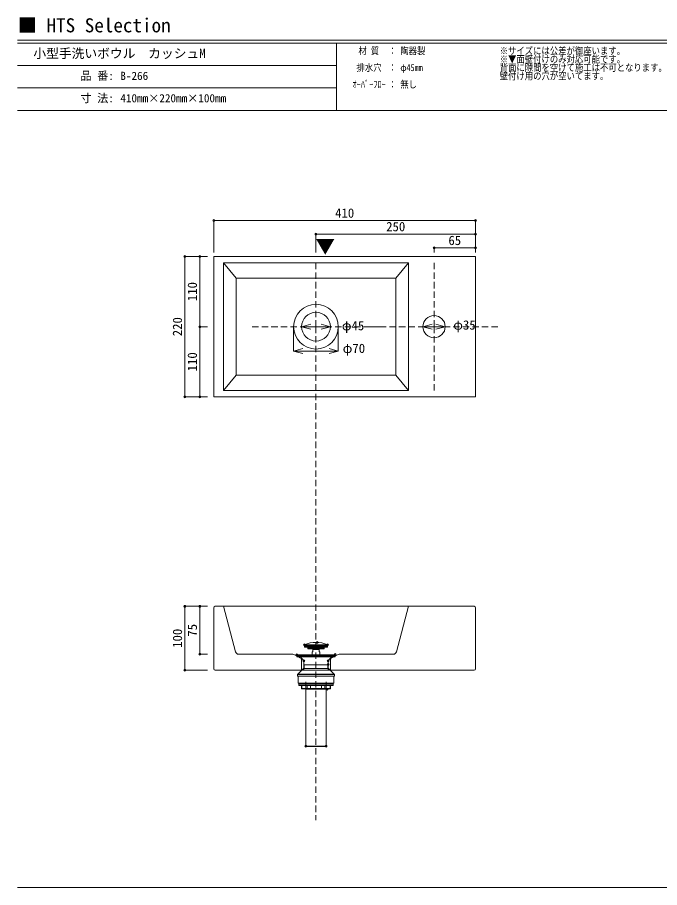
# Model space of a CAD drawing. Units: millimetres, scale not verified. Extents: x -1002 to 1043, y -687 to 676.
# Drawn here: x -1002 to 4, y -687 to 676 of the extents above; entities that cross this region are included whole.
import ezdxf
from ezdxf.enums import TextEntityAlignment as Align

# ---------------------------------------------------------------- set-up
doc = ezdxf.new("R2010")
doc.units = ezdxf.units.MM
doc.header["$LTSCALE"] = 5
doc.header["$PDMODE"] = 32
doc.header["$PDSIZE"] = 3
doc.linetypes.add('DASHED2', pattern=[3, 2, -1])
doc.layers.add('F-0', color=7, linetype='Continuous', lineweight=15)
doc.styles.add('ＭＳ ゴシック', font='')
doc.styles.get('ＭＳ ゴシック').set_extended_font_data('MS Gothic')

msp = doc.modelspace()

# ---------------------------------------------------------------- linework, layer by layer
at = {"layer": 'F-0'}
for p, q in [((1002.034, 640.036), (-1002.086, 640.036)), ((1002.034, 635.036), (-1002.086, 635.036)), ((-502.086, 635.036), (-502.086, 530.036)), ((-502.086, 600.036), (-1002.086, 600.036)), ((-502.086, 565.036), (-1002.086, 565.036)), ((1002.034, 530.036), (-1002.086, 530.036)), ((-284.223, 301.281), (-694.223, 301.281)), ((-694.223, 301.281), (-694.223, 81.281)), ((-284.223, 81.281), (-284.223, 301.281)), ((-679.223, 291.281), (-389.223, 291.281)), ((-679.223, 91.281), (-679.223, 291.281)), ((-679.223, 291.281), (-659.223, 267.281)), ((-409.223, 267.281), (-389.223, 291.281)), ((-389.223, 91.281), (-389.223, 291.281)), ((-659.223, 267.281), (-409.223, 267.281)), ((-659.223, 115.281), (-659.223, 267.281)), ((-409.223, 115.281), (-409.223, 267.281)), ((-569.223, 152.997), (-569.223, 191.281)), ((-556.723, 191.281), (-542.234, 195.164)), ((-556.723, 191.281), (-511.723, 191.281)), ((-556.723, 191.281), (-542.234, 187.399)), ((-511.723, 191.281), (-526.211, 195.164)), ((-511.723, 191.281), (-526.211, 187.399)), ((-499.223, 152.997), (-499.223, 191.281)), ((-366.723, 191.281), (-352.234, 195.164)), ((-366.723, 191.281), (-331.723, 191.281)), ((-366.723, 191.281), (-352.234, 187.399)), ((-331.723, 191.281), (-346.211, 195.164)), ((-331.723, 191.281), (-346.211, 187.399)), ((-569.223, 152.997), (-554.734, 156.879)), ((-569.223, 152.997), (-499.223, 152.997)), ((-569.223, 152.997), (-554.734, 149.114)), ((-499.223, 152.997), (-513.711, 156.879)), ((-499.223, 152.997), (-513.711, 149.114)), ((-679.223, 91.281), (-659.223, 115.281)), ((-659.223, 115.281), (-409.223, 115.281)), ((-409.223, 115.281), (-389.223, 91.281)), ((-679.223, 91.281), (-389.223, 91.281)), ((-694.223, 81.281), (-284.223, 81.281)), ((-694.223, -248.62), (-694.223, -344.62)), ((-692.223, -246.62), (-286.223, -246.62)), ((-660.212, -317.908), (-679.223, -246.62)), ((-408.233, -317.908), (-389.223, -246.62)), ((-284.223, -248.62), (-284.223, -344.62)), ((-655.381, -321.62), (-571.832, -321.62)), ((-559.28, -327.188), (-566.946, -322.895)), ((-509.166, -327.188), (-501.499, -322.895)), ((-413.064, -321.62), (-496.613, -321.62)), ((-556.723, -331.55), (-556.723, -346.62)), ((-553.223, -339.39), (-553.223, -332.018)), ((-553.223, -338.667), (-553.223, -346.62)), ((-552.723, -338.042), (-552.723, -344.042)), ((-515.723, -338.042), (-515.723, -344.042)), ((-515.223, -338.667), (-515.223, -346.62)), ((-511.723, -331.55), (-511.723, -346.62)), ((-692.223, -346.62), (-286.223, -346.62)), ((-1002.086, -687.064), (1002.034, -687.064))]:
    msp.add_line(p, q, dxfattribs=at)
at = {"layer": 'F-0', "color": 4, "lineweight": 9}
for p, q in [((-284.223, 357.49), (-694.223, 357.49)), ((-694.223, 357.49), (-694.223, 307.422)), ((-284.223, 357.49), (-284.223, 307.422)), ((-284.223, 336.288), (-534.223, 336.288)), ((-534.223, 336.288), (-534.223, 307.422)), ((-284.223, 336.288), (-284.223, 307.422)), ((-284.223, 314.691), (-349.223, 314.691)), ((-349.223, 314.691), (-349.223, 307.422)), ((-284.223, 314.691), (-284.223, 307.422)), ((-739.676, 301.281), (-739.676, 81.281)), ((-739.676, 301.281), (-703.976, 301.281)), ((-716.309, 301.281), (-716.309, 191.281)), ((-716.309, 301.281), (-703.976, 301.281)), ((-716.309, 191.281), (-703.976, 191.281)), ((-716.309, 191.281), (-716.309, 81.281)), ((-739.676, 81.281), (-703.976, 81.281)), ((-716.309, 81.281), (-703.976, 81.281)), ((-739.676, -246.62), (-739.676, -346.62)), ((-739.676, -246.62), (-703.976, -246.62)), ((-716.309, -246.62), (-716.309, -321.62)), ((-716.309, -246.62), (-703.976, -246.62)), ((-716.309, -321.62), (-703.976, -321.62)), ((-739.676, -346.62), (-703.976, -346.62))]:
    msp.add_line(p, q, dxfattribs=at)
at = {"layer": 'F-0', "linetype": 'DASHED2'}
for p, q in [((-534.223, 191.281), (-534.223, 291.281)), ((-349.223, 191.281), (-349.223, 291.281)), ((-534.223, 191.281), (-634.223, 191.281)), ((-534.223, 191.281), (-434.223, 191.281)), ((-534.223, 191.281), (-534.223, -581.371)), ((-349.223, 191.281), (-449.223, 191.281)), ((-349.223, 191.281), (-249.223, 191.281)), ((-349.223, 91.281), (-349.223, 191.281))]:
    msp.add_line(p, q, dxfattribs=at)
at = {"layer": 'F-0', "lineweight": 18}
for p, q in [((-552.223, -307.04), (-516.223, -307.04)), ((-552.223, -307.04), (-552.223, -308.04)), ((-552.223, -308.04), (-516.223, -308.04)), ((-552.223, -308.74), (-516.223, -308.74)), ((-552.223, -310.04), (-552.223, -308.74)), ((-552.223, -310.04), (-516.223, -310.04)), ((-552.022, -308.54), (-516.423, -308.54)), ((-551.723, -310.54), (-516.723, -310.54)), ((-547.223, -308.54), (-547.223, -308.04)), ((-547.223, -312.04), (-547.223, -310.54)), ((-547.223, -312.04), (-521.223, -312.04)), ((-547.223, -312.04), (-521.223, -312.04)), ((-547.223, -312.04), (-547.223, -313.04)), ((-547.223, -313.04), (-521.223, -313.04)), ((-539.223, -318.04), (-539.223, -313.045)), ((-529.223, -318.04), (-529.223, -313.045)), ((-521.223, -308.54), (-521.223, -308.04)), ((-521.223, -312.04), (-521.223, -310.54)), ((-521.223, -312.04), (-521.223, -313.04)), ((-516.223, -307.04), (-516.223, -308.04)), ((-516.223, -310.04), (-516.223, -308.74)), ((-564.223, -322.39), (-504.223, -322.39)), ((-564.223, -323.69), (-564.223, -322.39)), ((-564.223, -323.69), (-504.223, -323.69)), ((-562.741, -323.918), (-564.223, -323.69)), ((-562.741, -323.918), (-564.223, -323.69)), ((-564.223, -323.918), (-504.223, -323.918)), ((-564.223, -325.918), (-564.223, -323.918)), ((-564.223, -325.918), (-504.223, -325.918)), ((-553.223, -332.018), (-558.473, -325.918)), ((-540.123, -318.04), (-539.223, -318.04)), ((-540.123, -322.39), (-540.123, -318.04)), ((-529.223, -314.04), (-539.223, -314.04)), ((-529.223, -318.04), (-528.323, -318.04)), ((-528.323, -322.39), (-528.323, -318.04)), ((-515.223, -332.018), (-509.973, -325.918)), ((-505.704, -323.918), (-504.223, -323.69)), ((-505.704, -323.918), (-504.223, -323.69)), ((-504.223, -323.69), (-504.223, -322.39)), ((-504.223, -325.918), (-504.223, -323.918)), ((-553.223, -339.39), (-553.223, -332.018)), ((-515.223, -338.042), (-553.223, -338.042)), ((-553.223, -344.042), (-553.223, -338.042)), ((-553.223, -344.042), (-553.223, -338.042)), ((-515.223, -339.39), (-515.223, -332.018)), ((-515.223, -344.042), (-515.223, -338.042)), ((-505.473, -353.125), (-562.973, -353.125)), ((-562.973, -356.042), (-562.973, -353.125)), ((-562.914, -352.984), (-553.973, -344.042)), ((-505.531, -352.984), (-562.914, -352.984)), ((-553.973, -344.042), (-514.473, -344.042)), ((-505.531, -352.984), (-514.473, -344.042)), ((-505.473, -356.042), (-505.473, -353.125)), ((-562.973, -356.042), (-505.473, -356.042)), ((-562.223, -356.042), (-562.223, -367.042)), ((-506.223, -367.042), (-562.222, -367.042)), ((-560.473, -368.042), (-560.473, -367.042)), ((-549.973, -364.787), (-549.973, -465.839)), ((-518.473, -364.787), (-518.473, -465.839)), ((-507.973, -368.042), (-507.973, -367.042)), ((-506.223, -356.042), (-506.223, -367.042)), ((-561.223, -368.042), (-507.223, -368.042)), ((-561.223, -370.142), (-507.223, -370.142)), ((-560.723, -370.642), (-507.723, -370.642)), ((-556.723, -370.642), (-556.723, -375.542)), ((-556.723, -375.542), (-511.723, -375.542)), ((-556.543, -375.542), (-556.543, -370.642)), ((-512.223, -376.042), (-556.223, -376.042)), ((-549.973, -376.542), (-518.473, -376.542)), ((-547.843, -375.542), (-547.843, -370.642)), ((-542.922, -375.542), (-542.922, -370.642)), ((-525.523, -375.542), (-525.523, -370.642)), ((-520.602, -375.542), (-520.602, -370.642)), ((-511.903, -375.542), (-511.903, -370.642)), ((-511.723, -370.642), (-511.723, -375.542)), ((-549.973, -465.839), (-518.473, -465.839)), ((-549.772, -466.039), (-549.973, -465.839)), ((-549.772, -466.039), (-518.673, -466.039)), ((-518.673, -466.039), (-518.473, -465.839))]:
    msp.add_line(p, q, dxfattribs=at)
at = {"layer": 'F-0', "color": 2, "lineweight": 18}
for p, q in [((-549.723, -376.542), (-549.723, -376.042)), ((-518.723, -376.542), (-518.723, -376.042))]:
    msp.add_line(p, q, dxfattribs=at)
at = {"layer": 'F-0', "lineweight": 18}
for points in [[(-561.223, -368.042), (-561.223, -370.142), (-561.223, -368.042)], [(-556.543, -375.542), (-556.542, -375.56), (-556.541, -375.578), (-556.54, -375.596), (-556.537, -375.615), (-556.534, -375.632), (-556.531, -375.65), (-556.527, -375.668), (-556.522, -375.686), (-556.517, -375.703), (-556.511, -375.721), (-556.504, -375.738), (-556.497, -375.754), (-556.489, -375.771), (-556.481, -375.787), (-556.471, -375.803), (-556.462, -375.819), (-556.452, -375.834), (-556.441, -375.849), (-556.43, -375.864), (-556.418, -375.878), (-556.405, -375.891), (-556.392, -375.904), (-556.379, -375.917), (-556.365, -375.929), (-556.351, -375.94), (-556.337, -375.951), (-556.322, -375.962), (-556.306, -375.972), (-556.291, -375.981), (-556.275, -375.99), (-556.259, -375.998), (-556.242, -376.005)], [(-556.217, -376.015), (-556.211, -376.017), (-556.205, -376.019), (-556.198, -376.021), (-556.192, -376.023), (-556.185, -376.025), (-556.179, -376.027), (-556.172, -376.028), (-556.166, -376.03), (-556.159, -376.031), (-556.153, -376.033), (-556.146, -376.034), (-556.139, -376.035), (-556.133, -376.036), (-556.126, -376.037), (-556.119, -376.038), (-556.113, -376.039), (-556.106, -376.04), (-556.099, -376.041), (-556.093, -376.041), (-556.086, -376.042), (-556.079, -376.042), (-556.072, -376.042), (-556.066, -376.042), (-556.059, -376.042)], [(-547.843, -375.542), (-547.843, -375.557), (-547.842, -375.571), (-547.841, -375.586), (-547.84, -375.6), (-547.839, -375.614), (-547.837, -375.629), (-547.835, -375.643), (-547.832, -375.657), (-547.83, -375.672), (-547.827, -375.686), (-547.823, -375.7), (-547.819, -375.714), (-547.815, -375.728), (-547.811, -375.742), (-547.806, -375.755), (-547.801, -375.769), (-547.796, -375.782), (-547.79, -375.796), (-547.784, -375.809), (-547.777, -375.822), (-547.771, -375.834), (-547.764, -375.847), (-547.756, -375.859), (-547.748, -375.872), (-547.74, -375.883), (-547.731, -375.895), (-547.722, -375.906), (-547.713, -375.918), (-547.703, -375.928), (-547.693, -375.939), (-547.683, -375.949), (-547.672, -375.959), (-547.661, -375.968), (-547.649, -375.977), (-547.638, -375.985), (-547.626, -375.993), (-547.613, -376.001), (-547.6, -376.008), (-547.587, -376.014)], [(-547.587, -376.014), (-547.574, -376.02), (-547.56, -376.025), (-547.546, -376.029), (-547.532, -376.033), (-547.518, -376.036), (-547.503, -376.039), (-547.489, -376.041), (-547.475, -376.042), (-547.46, -376.042)], [(-542.922, -375.542), (-542.922, -375.552), (-542.922, -375.561), (-542.922, -375.57), (-542.922, -375.58), (-542.922, -375.589), (-542.922, -375.598), (-542.922, -375.608), (-542.921, -375.617), (-542.921, -375.626), (-542.921, -375.636), (-542.92, -375.645), (-542.92, -375.655), (-542.919, -375.664), (-542.919, -375.673), (-542.918, -375.682), (-542.918, -375.692), (-542.917, -375.701), (-542.917, -375.71), (-542.916, -375.72), (-542.915, -375.729), (-542.914, -375.738), (-542.914, -375.748), (-542.913, -375.757), (-542.912, -375.766), (-542.911, -375.775), (-542.91, -375.785), (-542.909, -375.794), (-542.908, -375.803), (-542.907, -375.812), (-542.905, -375.822), (-542.904, -375.831), (-542.903, -375.84), (-542.901, -375.849), (-542.9, -375.859), (-542.898, -375.868), (-542.897, -375.877), (-542.895, -375.886), (-542.893, -375.896), (-542.891, -375.905)], [(-542.891, -375.905), (-542.889, -375.914), (-542.887, -375.923), (-542.885, -375.932), (-542.882, -375.941), (-542.88, -375.95), (-542.877, -375.959), (-542.875, -375.968), (-542.872, -375.976), (-542.869, -375.985), (-542.865, -375.994), (-542.861, -376.003), (-542.856, -376.012), (-542.851, -376.021), (-542.845, -376.029), (-542.838, -376.036), (-542.83, -376.041), (-542.821, -376.042)], [(-525.554, -375.905), (-525.556, -375.914), (-525.558, -375.923), (-525.561, -375.932), (-525.563, -375.941), (-525.565, -375.95), (-525.568, -375.959), (-525.571, -375.968), (-525.573, -375.976), (-525.577, -375.985), (-525.58, -375.994), (-525.584, -376.003), (-525.589, -376.012), (-525.594, -376.021), (-525.6, -376.029), (-525.607, -376.036), (-525.615, -376.041), (-525.624, -376.042)], [(-525.523, -375.542), (-525.523, -375.552), (-525.523, -375.561), (-525.523, -375.57), (-525.523, -375.58), (-525.523, -375.589), (-525.523, -375.598), (-525.524, -375.608), (-525.524, -375.617), (-525.524, -375.626), (-525.525, -375.636), (-525.525, -375.645), (-525.525, -375.655), (-525.526, -375.664), (-525.526, -375.673), (-525.527, -375.682), (-525.527, -375.692), (-525.528, -375.701), (-525.529, -375.71), (-525.529, -375.72), (-525.53, -375.729), (-525.531, -375.738), (-525.532, -375.748), (-525.532, -375.757), (-525.533, -375.766), (-525.534, -375.775), (-525.535, -375.785), (-525.536, -375.794), (-525.537, -375.803), (-525.538, -375.812), (-525.54, -375.822), (-525.541, -375.831), (-525.542, -375.84), (-525.544, -375.849), (-525.545, -375.859), (-525.547, -375.868), (-525.549, -375.877), (-525.55, -375.886), (-525.552, -375.896), (-525.554, -375.905)], [(-520.858, -376.014), (-520.872, -376.02), (-520.885, -376.025), (-520.899, -376.029), (-520.913, -376.033), (-520.927, -376.036), (-520.942, -376.039), (-520.956, -376.041), (-520.971, -376.042), (-520.985, -376.042)], [(-520.602, -375.542), (-520.603, -375.557), (-520.603, -375.571), (-520.604, -375.586), (-520.605, -375.6), (-520.606, -375.614), (-520.608, -375.629), (-520.61, -375.643), (-520.613, -375.657), (-520.615, -375.672), (-520.619, -375.686), (-520.622, -375.7), (-520.626, -375.714), (-520.63, -375.728), (-520.634, -375.742), (-520.639, -375.755), (-520.644, -375.769), (-520.649, -375.782), (-520.655, -375.796), (-520.661, -375.809), (-520.668, -375.822), (-520.675, -375.834), (-520.682, -375.847), (-520.689, -375.859), (-520.697, -375.872), (-520.705, -375.883), (-520.714, -375.895), (-520.723, -375.906), (-520.732, -375.918), (-520.742, -375.928), (-520.752, -375.939), (-520.762, -375.949), (-520.773, -375.959), (-520.784, -375.968), (-520.796, -375.977), (-520.808, -375.985), (-520.82, -375.993), (-520.832, -376.001), (-520.845, -376.008), (-520.858, -376.014)], [(-512.228, -376.015), (-512.234, -376.017), (-512.24, -376.019), (-512.247, -376.021), (-512.253, -376.023), (-512.26, -376.025), (-512.266, -376.027), (-512.273, -376.028), (-512.279, -376.03), (-512.286, -376.031), (-512.293, -376.033), (-512.299, -376.034), (-512.306, -376.035), (-512.312, -376.036), (-512.319, -376.037), (-512.326, -376.038), (-512.333, -376.039), (-512.339, -376.04), (-512.346, -376.041), (-512.353, -376.041), (-512.359, -376.042), (-512.366, -376.042), (-512.373, -376.042), (-512.38, -376.042), (-512.386, -376.042)], [(-511.903, -375.542), (-511.903, -375.56), (-511.904, -375.578), (-511.906, -375.596), (-511.908, -375.615), (-511.911, -375.632), (-511.914, -375.65), (-511.918, -375.668), (-511.923, -375.686), (-511.929, -375.703), (-511.935, -375.721), (-511.941, -375.738), (-511.948, -375.754), (-511.956, -375.771), (-511.965, -375.787), (-511.974, -375.803), (-511.983, -375.819), (-511.994, -375.834), (-512.004, -375.849), (-512.016, -375.864), (-512.028, -375.878), (-512.04, -375.891), (-512.053, -375.904), (-512.066, -375.917), (-512.08, -375.929), (-512.094, -375.94), (-512.109, -375.951), (-512.123, -375.962), (-512.139, -375.972), (-512.154, -375.981), (-512.17, -375.99), (-512.187, -375.998), (-512.203, -376.005)], [(-507.223, -368.042), (-507.223, -370.142), (-507.223, -368.042)]]:
    msp.add_lwpolyline(points, dxfattribs=at)
at = {"layer": 'F-0'}
for centre, radius in [((-534.223, 191.281), 35), ((-534.223, 191.281), 22.5), ((-349.223, 191.281), 17.5), ((-349.223, 191.281), 17.5)]:
    msp.add_circle(centre, radius, dxfattribs=at)
for centre, radius, start, end in [((-692.223, -248.62), 2, 90, 180), ((-286.223, -248.62), 2, 0, 90), ((-655.381, -316.62), 5, 194.93142, 270), ((-571.832, -331.62), 10, 60.75117, 90), ((-496.613, -331.62), 10, 90, 119.24883), ((-413.064, -316.62), 5, 270, 345.06858), ((-561.723, -331.55), 5, 0, 60.75117), ((-506.723, -331.55), 5, 119.24883, 180), ((-692.223, -344.62), 2, 180, 270), ((-286.223, -344.62), 2, 270, 0)]:
    msp.add_arc(centre, radius, start, end, dxfattribs=at)
at = {"layer": 'F-0', "lineweight": 18}
for centre, radius, start, end in [((-534.223, -345.54), 42.5, 64.94238, 115.05762), ((-552.023, -308.74), 0.2, 90, 180), ((-551.723, -310.04), 0.5, 180, 270), ((-516.723, -310.04), 0.5, 270, 0), ((-516.423, -308.74), 0.2, 0, 90), ((-562.773, -353.125), 0.2, 135, 180), ((-505.673, -353.125), 0.2, 0, 45), ((-560.723, -370.142), 0.5, 180, 270), ((-556.223, -375.542), 0.5, 180, 270), ((-556.059, -375.572), 0.47, 247.09102, 250.33614), ((-512.386, -375.572), 0.47, 289.66386, 292.90898), ((-512.223, -375.542), 0.5, 270, 0), ((-507.723, -370.142), 0.5, 270, 0)]:
    msp.add_arc(centre, radius, start, end, dxfattribs=at)
at = {"layer": 'F-0', "color": 6}
for p in [(-694.223, 357.49), (-284.223, 357.49), (-534.223, 336.288), (-284.223, 336.288), (-349.223, 314.691), (-284.223, 314.691), (-739.676, 301.281), (-716.309, 301.281), (-716.309, 191.281), (-739.676, 81.281), (-716.309, 81.281), (-739.676, -246.62), (-716.309, -246.62), (-716.309, -321.62), (-739.676, -346.62)]:
    msp.add_point(p, dxfattribs=at)
at = {"layer": 'F-0'}
for p in [(-552.223, -306.883), (-532.365, -303.04), (-516.223, -306.883), (-564.223, -322.39), (-504.223, -322.061), (-553.223, -332.018), (-515.223, -332.018), (-515.223, -337.838), (-516.615, -376.542), (-549.973, -465.839), (-518.473, -465.839)]:
    msp.add_point(p, dxfattribs=at)

# ---------------------------------------------------------------- texts
at = {"layer": 'F-0', "style": 'ＭＳ ゴシック'}
for s, height, p in [('■ HTS Selection', 21.99, (-1001.367, 645.583)), ('小型手洗いボウル\u3000カッシュM', 14.66, (-977.086, 607.536)), ('品 番:', 12.83, (-903.336, 573.786)), ('B-266', 12.83, (-840.774, 573.786)), ('寸 法:', 12.83, (-903.336, 538.786)), ('410mm×220mm×100mm', 12.83, (-840.774, 538.786)), ('410', 14.66, (-504.223, 357.49)), ('250', 14.66, (-424.223, 336.288)), ('65', 14.66, (-326.723, 314.691)), ('φ45', 14.66, (-493.707, 181.188)), ('φ35', 14.66, (-319.116, 182.214)), ('φ70', 14.66, (-492.368, 145.622))]:
    msp.add_text(s, height=height, dxfattribs=at).set_placement(p, align=Align.BOTTOM_LEFT)
at = {"layer": 'F-0', "style": 'ＭＳ ゴシック', "width": 0.85}
for s, p in [('材 質', (-467.711, 614.411)), ('：', (-420.836, 614.411)), ('陶器製', (-402.086, 614.411)), ('※サイズには公差が御座います。', (-246.359, 614.411)), ('※▼面壁付けのみ対応可能です。', (-246.359, 601.286)), ('排水穴', (-470.836, 588.161)), ('：', (-420.836, 588.161)), ('φ45mm', (-402.086, 588.161)), ('背面に隙間を空けて施工は不可となります。', (-246.359, 588.161)), ('壁付け用の穴が空いてます。', (-246.359, 575.036)), ('ｵｰﾊﾞｰﾌﾛｰ', (-477.086, 561.911)), ('：', (-420.836, 561.911)), ('無し', (-402.086, 561.911))]:
    msp.add_text(s, height=11, dxfattribs=at).set_placement(p, align=Align.BOTTOM_LEFT)
at = {"layer": 'F-0', "color": 3, "style": 'ＭＳ ゴシック'}
msp.add_text('▼', height=21.99, dxfattribs=at).set_placement((-534.722, 299.303), align=Align.BOTTOM_LEFT)
at = {"layer": 'F-0', "style": 'ＭＳ ゴシック'}
for s, p in [('110', (-716.309, 231.281)), ('220', (-739.676, 176.281)), ('110', (-716.309, 121.281)), ('100', (-739.676, -311.62)), ('75', (-716.309, -294.12))]:
    msp.add_text(s, height=14.66, rotation=90, dxfattribs=at).set_placement(p, align=Align.BOTTOM_LEFT)

doc.saveas('drawing.dxf')
